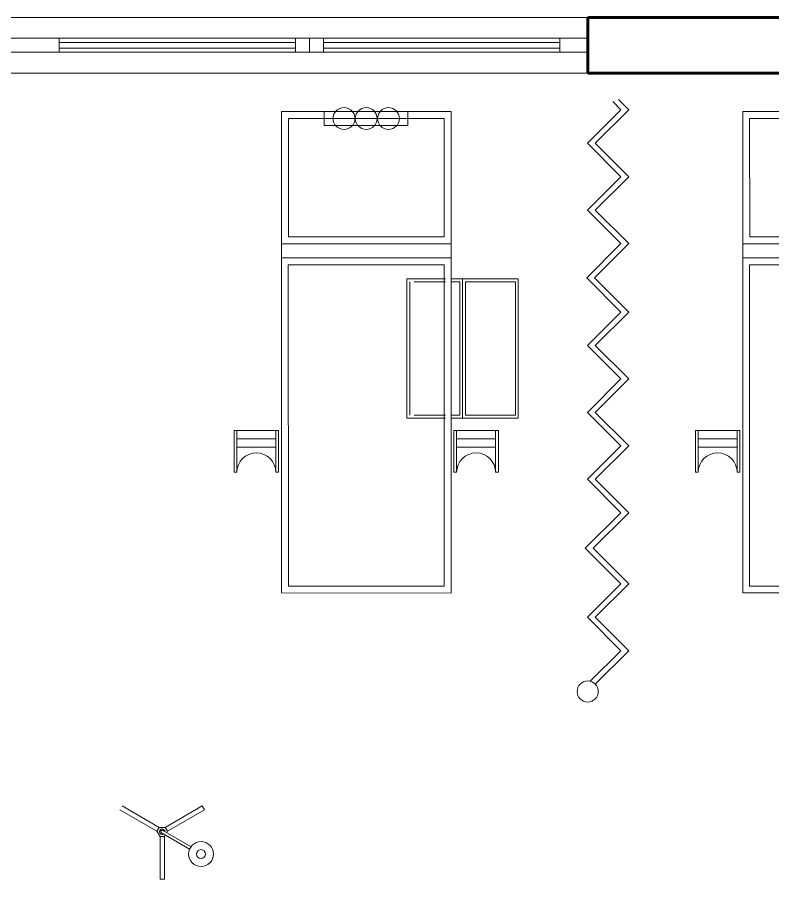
# Model space of a CAD drawing. Header units: metres. Extents: x 78 to 178, y -74 to 157.
# Drawn here: x 135.008 to 137.722, y 13.575 to 16.706 of the extents above; entities that cross this region are included whole.
import ezdxf

# ---------------------------------------------------------------- set-up
doc = ezdxf.new("R2010")
doc.units = ezdxf.units.M
for name, color, linetype, lineweight in [('envolvente', 164, 'Continuous', 60), ('mobiliario', 252, 'Continuous', 9), ('ventanas', 132, 'Continuous', 9)]:
    doc.layers.add(name, color=color, linetype=linetype, lineweight=lineweight)

# ---------------------------------------------------------------- blocks, each defined once
blk = doc.blocks.new('SDF')
at = {"layer": 'mobiliario'}
for p, q in [((2627.8957, 1469.244), (2628.4486, 1469.5018)), ((2628.4486, 1469.5018), (2629.1797, 1467.9339)), ((2628.4365, 1469.4686), (2627.929, 1469.2319)), ((2628.6161, 1469.0834), (2628.4365, 1469.4686)), ((2628.0368, 1469.3106), (2628.3087, 1469.4374)), ((2628.3298, 1469.3921), (2628.0579, 1469.2653)), ((2628.0579, 1469.2653), (2628.0368, 1469.3106)), ((2628.6269, 1467.6761), (2627.8957, 1469.244)), ((2627.929, 1469.2319), (2628.1086, 1468.8467)), ((2628.0965, 1468.8135), (2628.6483, 1469.0708)), ((2628.1086, 1468.8467), (2628.6161, 1469.0834)), ((2628.1176, 1468.7682), (2628.6694, 1469.0255)), ((2628.1508, 1468.7561), (2628.6584, 1468.9928)), ((2628.6584, 1468.9928), (2629.1465, 1467.946)), ((2628.639, 1467.7093), (2628.1508, 1468.7561)), ((2628.2936, 1468.7663), (2628.1676, 1468.7075)), ((2628.4916, 1468.318), (2628.2888, 1468.753)), ((2628.5049, 1468.3131), (2628.2936, 1468.7663)), ((2628.1719, 1468.6985), (2628.2743, 1468.7462)), ((2628.1489, 1468.6988), (2627.9311, 1468.5972)), ((2628.1256, 1468.6769), (2628.1532, 1468.6898)), ((2627.9444, 1468.5924), (2628.1075, 1468.6685)), ((2628.3104, 1468.2334), (2628.1075, 1468.6685)), ((2628.3236, 1468.2286), (2628.1123, 1468.6818)), ((2628.3285, 1468.2419), (2628.1256, 1468.6769)), ((2627.9311, 1468.5972), (2628.1424, 1468.1441)), ((2628.1472, 1468.1574), (2627.9444, 1468.5924)), ((2628.9421, 1468.4672), (2629.0871, 1468.5348)), ((2629.1414, 1468.3947), (2629.078, 1468.5306)), ((2629.1505, 1468.3989), (2629.0871, 1468.5348)), ((2628.9638, 1468.4443), (2629.0907, 1468.5034)), ((2629.0054, 1468.3313), (2628.9421, 1468.4672)), ((2629.0145, 1468.3355), (2628.9511, 1468.4714)), ((2628.9765, 1468.4171), (2629.1034, 1468.4762)), ((2629.1505, 1468.3989), (2629.1414, 1468.3947)), ((2628.3748, 1468.2635), (2628.4771, 1468.3112)), ((2628.5049, 1468.3131), (2628.3789, 1468.2544)), ((2629.0145, 1468.3355), (2629.0054, 1468.3313)), ((2628.3285, 1468.2419), (2628.3578, 1468.2556)), ((2628.1424, 1468.1441), (2628.3621, 1468.2465)), ((2628.1472, 1468.1574), (2628.3104, 1468.2334)), ((2628.3711, 1468.201), (2628.2261, 1468.1333)), ((2628.4254, 1468.0608), (2628.362, 1468.1967)), ((2628.4345, 1468.065), (2628.3711, 1468.201)), ((2628.3747, 1468.1696), (2628.2478, 1468.1104)), ((2628.2895, 1467.9974), (2628.2261, 1468.1333)), ((2628.2985, 1468.0016), (2628.2351, 1468.1376)), ((2628.3874, 1468.1424), (2628.2605, 1468.0832)), ((2628.4254, 1468.0608), (2628.4345, 1468.065)), ((2628.2895, 1467.9974), (2628.2985, 1468.0016)), ((2629.1465, 1467.946), (2628.639, 1467.7093)), ((2629.1797, 1467.9339), (2628.6269, 1467.6761))]:
    blk.add_line(p, q, dxfattribs=at)
at = {"layer": 'mobiliario', "color": 7}
blk.add_line((2628.3087, 1469.4374), (2628.3298, 1469.3921), dxfattribs=at)
at = {"layer": 'mobiliario'}
for centre in [(2628.255, 1469.384), (2628.1827, 1469.3503), (2628.1104, 1469.3166)]:
    blk.add_circle(centre, 0.0393, dxfattribs=at)
for centre in [(2629.078, 1468.3649), (2628.3621, 1468.031)]:
    blk.add_arc(centre, 0.07, 25.1612, 204.8388, dxfattribs=at)
blk = doc.blocks.new('SDFKLJ')
at = {"layer": 'mobiliario', "ltscale": 0.8}
for p, q in [((2627.354, 1469.031), (2627.3398, 1468.992)), ((2627.3319, 1469.0288), (2627.3141, 1468.98)), ((2627.4739, 1468.9219), (2627.3141, 1468.98)), ((2627.4995, 1468.9338), (2627.3398, 1468.992)), ((2627.4739, 1468.9219), (2627.4157, 1468.7621)), ((2627.4995, 1468.9338), (2627.4414, 1468.7741)), ((2627.5755, 1468.704), (2627.4157, 1468.7621)), ((2627.6011, 1468.716), (2627.4414, 1468.7741)), ((2627.5755, 1468.704), (2627.5173, 1468.5443)), ((2627.6011, 1468.716), (2627.543, 1468.5562)), ((2627.6807, 1468.4848), (2627.5173, 1468.5443)), ((2627.7063, 1468.4968), (2627.543, 1468.5562)), ((2627.6807, 1468.4848), (2627.6212, 1468.3214)), ((2627.7063, 1468.4968), (2627.6469, 1468.3334)), ((2627.781, 1468.2633), (2627.6212, 1468.3214)), ((2627.8066, 1468.2752), (2627.6469, 1468.3334)), ((2627.781, 1468.2633), (2627.7229, 1468.1035)), ((2627.8066, 1468.2752), (2627.7485, 1468.1155)), ((2627.8826, 1468.0454), (2627.7229, 1468.1035)), ((2627.9082, 1468.0574), (2627.7485, 1468.1155)), ((2627.8826, 1468.0454), (2627.8245, 1467.8857)), ((2627.9082, 1468.0574), (2627.8501, 1467.8976)), ((2627.9842, 1467.8275), (2627.8245, 1467.8857)), ((2628.0098, 1467.8395), (2627.8501, 1467.8976)), ((2627.9842, 1467.8275), (2627.9261, 1467.6678)), ((2628.0098, 1467.8395), (2627.9517, 1467.6797)), ((2628.0958, 1467.606), (2627.9261, 1467.6678)), ((2628.1215, 1467.6179), (2627.9517, 1467.6797)), ((2628.0958, 1467.606), (2628.034, 1467.4362)), ((2628.1215, 1467.6179), (2628.0597, 1467.4481)), ((2628.1938, 1467.3781), (2628.034, 1467.4362)), ((2628.2194, 1467.39), (2628.0597, 1467.4481)), ((2628.1938, 1467.3781), (2628.1356, 1467.2183)), ((2628.2194, 1467.39), (2628.1613, 1467.2303)), ((2628.2954, 1467.1602), (2628.1356, 1467.2183)), ((2628.3073, 1467.1771), (2628.1613, 1467.2303))]:
    blk.add_line(p, q, dxfattribs=at)
at = {"layer": 'mobiliario'}
blk.add_circle((2628.3313, 1467.1476), 0.038, dxfattribs=at)
blk = doc.blocks.new('ERJH')
at = {"layer": 'mobiliario'}
for p, q in [((2629.247, 1469.6269), (2629.3351, 1469.7528)), ((2629.2601, 1469.6178), (2629.3482, 1469.7436)), ((2629.0739, 1469.631), (2629.0725, 1469.615)), ((2629.2269, 1469.6176), (2629.0739, 1469.631)), ((2629.2269, 1469.6176), (2629.247, 1469.6269)), ((2629.247, 1469.6269), (2629.2601, 1469.6178)), ((2629.2255, 1469.6016), (2629.0725, 1469.615)), ((2629.2394, 1469.611), (2629.1726, 1469.5156)), ((2629.2478, 1469.6052), (2629.1809, 1469.5097)), ((2629.2269, 1469.6176), (2629.2255, 1469.6016)), ((2629.2304, 1469.5982), (2629.2255, 1469.6016)), ((2629.2437, 1469.5889), (2629.2582, 1469.5957)), ((2629.2601, 1469.6178), (2629.2582, 1469.5957)), ((2629.3231, 1469.4565), (2629.2582, 1469.5957)), ((2629.2437, 1469.5889), (2629.2388, 1469.5923)), ((2629.3086, 1469.4497), (2629.2437, 1469.5889)), ((2629.3086, 1469.4497), (2629.3231, 1469.4565))]:
    blk.add_line(p, q, dxfattribs=at)
for radius in [0.0448, 0.016]:
    blk.add_circle((2629.1512, 1469.4762), radius, dxfattribs=at)
for radius, start, end in [(0.0096, 267.231, 202.769), (0.00512, 325, 145)]:
    blk.add_arc((2629.2436, 1469.6081), radius, start, end, dxfattribs=at)

msp = doc.modelspace()

# ---------------------------------------------------------------- linework, layer by layer
at = {"layer": 'envolvente', "lineweight": 9}
for p, q in [((133.05784, 16.70601), (137.05784, 16.70601)), ((137.05784, 16.50601), (134.90784, 16.50601))]:
    msp.add_line(p, q, dxfattribs=at)
at = {"layer": 'envolvente'}
for p, q in [((138.05784, 16.70601), (137.05784, 16.70601)), ((137.05784, 16.50601), (137.05784, 16.70601)), ((138.05784, 16.50601), (137.05784, 16.50601))]:
    msp.add_line(p, q, dxfattribs=at)
at = {"layer": 'ventanas'}
for p, q in [((133.05784, 16.63101), (135.05784, 16.63101)), ((135.05784, 16.63101), (137.05784, 16.63101)), ((135.15784, 16.58101), (135.15784, 16.63101)), ((136.00784, 16.58101), (136.00784, 16.63101)), ((136.05784, 16.58101), (136.05784, 16.63101)), ((136.10784, 16.58101), (136.10784, 16.63101)), ((136.95784, 16.63101), (136.95784, 16.58101)), ((135.15784, 16.61601), (136.00784, 16.61601)), ((135.15784, 16.59601), (136.00784, 16.59601)), ((136.10784, 16.61601), (136.95784, 16.61601)), ((136.10784, 16.59601), (136.95784, 16.59601)), ((135.05784, 16.58101), (133.05784, 16.58101)), ((137.05784, 16.58101), (135.05784, 16.58101))]:
    msp.add_line(p, q, dxfattribs=at)

# ---------------------------------------------------------------- block references
at = {"layer": 'mobiliario', "xscale": -1, "rotation": 25.00000000000015}
for name, p in [('SDF', (3139.17847, -204.62316)), ('SDF', (3140.83684, -204.62316)), ('SDFKLJ', (3139.17847, -204.62316)), ('ERJH', (3139.51557, -206.97146))]:
    msp.add_blockref(name, p, dxfattribs=at)

doc.saveas('drawing.dxf')
